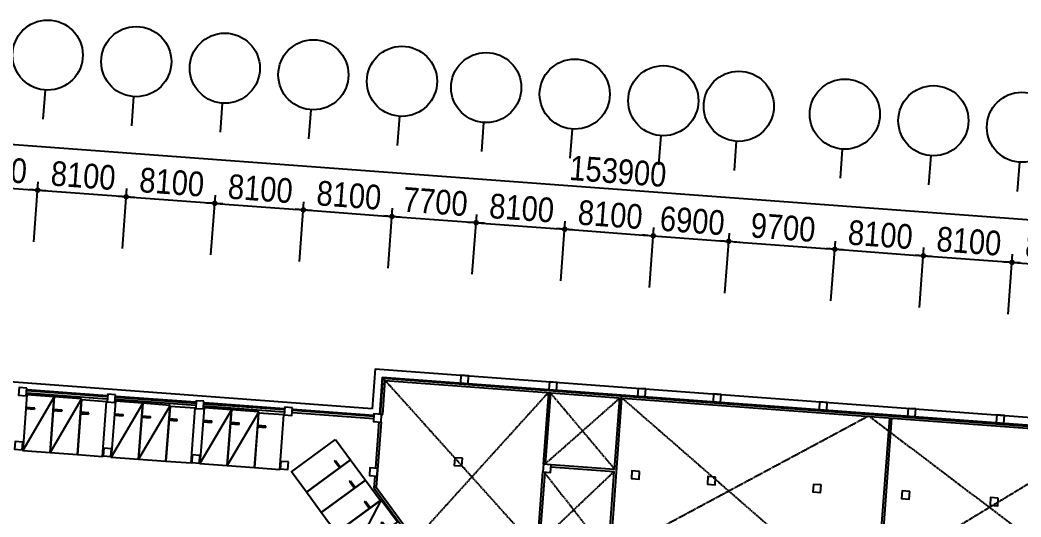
# Model space of a CAD drawing. Header units: millimetres. Extents: x 78082221 to 78451133, y -34402202 to -34172290.
# Drawn here: x 78210341 to 78301626, y -34225557 to -34180194 of the extents above; entities that cross this region are included whole.
import ezdxf

# ---------------------------------------------------------------- set-up
doc = ezdxf.new("R2010")
doc.units = ezdxf.units.MM
doc.header["$LTSCALE"] = 100
doc.header["$MEASUREMENT"] = 0
doc.header["$PDMODE"] = 1
doc.header["$PDSIZE"] = -3
doc.linetypes.add('XR-B2$0$CENTER', pattern=[2, 1.25, -0.25, 0.25, -0.25])
doc.layers.get('0').update_dxf_attribs({"color": 2, "linetype": 'CONTINUOUS'})
doc.layers.get('Defpoints').update_dxf_attribs({"color": 142, "linetype": 'CONTINUOUS'})
doc.layers.add('E-PLAN', color=115, linetype='CONTINUOUS')
doc.layers.add('Z', color=115, linetype='CONTINUOUS')
doc.styles.add('c-b2$0$맑은고딕', font='', dxfattribs={"width": 0.8})
doc.styles.add('돋움', font='', dxfattribs={"width": 0.9})
doc.styles.get('c-b2$0$맑은고딕').set_extended_font_data('Malgun Gothic')
doc.styles.get('돋움').set_extended_font_data('Dotum')
doc.dimstyles.new('c-b2$0$std_style', dxfattribs={"dimscale": 500, "dimtxt": 3, "dimasz": 1, "dimexe": 1.5, "dimexo": 2, "dimgap": 1, "dimtad": 1, "dimtoh": 1, "dimdec": 0, "dimzin": 0, "dimdsep": 46, "dimtxsty": 'c-b2$0$맑은고딕', "dimblk": 'c-b2$0$01420DDOT01', "dimcen": 2.5, "dimdle": 8, "dimclrd": 256, "dimclre": 256, "dimclrt": 256, "dimadec": 0, "dimazin": 0, "dimtfac": 1, "dimtdec": 0, "dimtix": 1, "dimtmove": 2, "dimatfit": 3, "dimldrblk": 'c-b2$0$_ClosedBlank', "dimfxl": 1, "dimtolj": 1, "dimtzin": 0, "dimlwd": -1, "dimlwe": -1, "dimarcsym": 0})

# ---------------------------------------------------------------- blocks, each defined once
blk = doc.blocks.new('XR-B2$0$XR-지하3층$0$일반형 주차')
at = {"layer": 'E-PLAN'}
for p, q in [((750, 3865), (0, 3865)), ((0, 3735), (750, 3735)), ((750, 3735), (750, 3865))]:
    blk.add_line(p, q, dxfattribs=at)
blk.add_lwpolyline([(2300, 5000), (0, 5000), (0, 0), (2300, 0)], close=True, dxfattribs=at)
for centre in [(238, 3800), (563, 3800)]:
    blk.add_circle(centre, 17.5, dxfattribs=at)
blk = doc.blocks.new('XR-B2$0$XR-지하3층$0$확장형 주차')
at = {"layer": 'E-PLAN'}
for p, q in [((0, 3965), (800, 3965)), ((0, 3835), (800, 3835)), ((800, 3835), (800, 3965))]:
    blk.add_line(p, q, dxfattribs=at)
blk.add_lwpolyline([(2500, 5100), (0, 5100), (0, 0), (2500, 0)], close=True, dxfattribs=at)
blk.add_lwpolyline([(2500, 5100), (0, 0)], dxfattribs=at)
for centre in [(238, 3900), (613, 3900)]:
    blk.add_circle(centre, 17.5, dxfattribs=at)
blk = doc.blocks.new('c-b2$0$01420DDOT01')
blk.add_line((-1.5, 0), (1.5, 0))
at = {"const_width": 0.5}
blk.add_lwpolyline([(-0.25, 0, 1), (0.25, 0, 1)], format="xyb", close=True, dxfattribs=at)
blk = doc.blocks.new('*D59')
at = {"layer": 'Defpoints', "color": 0, "transparency": 16777216}
for p in [(78187291, -34199640), (78341489, -34201323), (78340769, -34211023)]:
    blk.add_point(p, dxfattribs=at)
at = {"layer": 'Z', "transparency": 16777216}
for p, q in [((78187365, -34198643), (78188066, -34189192)), ((78188509, -34189977), (78340990, -34201286)), ((78340843, -34210026), (78341544, -34200575))]:
    blk.add_line(p, q, dxfattribs=at)
at = {"layer": 'Z', "transparency": 16777216, "xscale": 500, "yscale": 500, "zscale": 500}
for p, rotation in [((78188010, -34189940), 175.7582556764311), ((78341489, -34201323), 355.7582556764311)]:
    blk.add_blockref('c-b2$0$01420DDOT01', p, dxfattribs=dict(at, rotation=rotation))
at = {"layer": 'Z', "transparency": 16777216, "insert": (78264870, -34194009), "char_height": 2250, "attachment_point": 5, "rotation": 355.75826, "style": '돋움'}
blk.add_mtext('\\A1;153900', dxfattribs=at)
blk = doc.blocks.new('c-b2$0$_ClosedBlank')
at = {"color": 0, "linetype": 'ByBlock', "lineweight": -2}
for p, q in [((-1, 0.17), (0, 0)), ((-1, 0.17), (-1, -0.17)), ((0, 0), (-1, -0.17))]:
    blk.add_line(p, q, dxfattribs=at)
blk = doc.blocks.new('*D61')
at = {"layer": 'Defpoints', "color": 0, "transparency": 16777216}
for p in [(78211948, -34195726), (78203446, -34200838), (78211524, -34201437)]:
    blk.add_point(p, dxfattribs=at)
at = {"layer": 'Z', "transparency": 16777216}
for p, q in [((78203520, -34199841), (78203925, -34194379)), ((78204368, -34195164), (78211449, -34195689)), ((78211598, -34200440), (78212003, -34194978))]:
    blk.add_line(p, q, dxfattribs=at)
at = {"layer": 'Z', "transparency": 16777216, "xscale": 500, "yscale": 500, "zscale": 500}
for p, rotation in [((78203870, -34195127), 175.7582556764376), ((78211948, -34195726), 355.7582556764376)]:
    blk.add_blockref('c-b2$0$01420DDOT01', p, dxfattribs=dict(at, rotation=rotation))
at = {"layer": 'Z', "transparency": 16777216, "insert": (78208029, -34193805), "char_height": 2250, "attachment_point": 5, "rotation": 355.75826, "style": '돋움'}
blk.add_mtext('\\A1;8100', dxfattribs=at)
blk = doc.blocks.new('*D62')
at = {"layer": 'Defpoints', "color": 0, "transparency": 16777216}
for p in [(78220025, -34196325), (78211524, -34201437), (78219602, -34202037)]:
    blk.add_point(p, dxfattribs=at)
at = {"layer": 'Z', "transparency": 16777216}
for p, q in [((78211598, -34200440), (78212003, -34194978)), ((78219676, -34201039), (78220081, -34195578)), ((78212446, -34195763), (78219527, -34196288))]:
    blk.add_line(p, q, dxfattribs=at)
at = {"layer": 'Z', "transparency": 16777216, "xscale": 500, "yscale": 500, "zscale": 500}
for p, rotation in [((78211948, -34195726), 175.7582556764278), ((78220025, -34196325), 355.7582556764278)]:
    blk.add_blockref('c-b2$0$01420DDOT01', p, dxfattribs=dict(at, rotation=rotation))
at = {"layer": 'Z', "transparency": 16777216, "insert": (78216107, -34194404), "char_height": 2250, "attachment_point": 5, "rotation": 355.75826, "style": '돋움'}
blk.add_mtext('\\A1;8100', dxfattribs=at)
blk = doc.blocks.new('*D63')
at = {"layer": 'Defpoints', "color": 0, "transparency": 16777216}
for p in [(78228103, -34196925), (78219602, -34202037), (78227680, -34202636)]:
    blk.add_point(p, dxfattribs=at)
at = {"layer": 'Z', "transparency": 16777216}
for p, q in [((78219676, -34201039), (78220081, -34195578)), ((78220524, -34196362), (78227605, -34196888)), ((78227754, -34201638), (78228159, -34196177))]:
    blk.add_line(p, q, dxfattribs=at)
at = {"layer": 'Z', "transparency": 16777216, "xscale": 500, "yscale": 500, "zscale": 500}
for p, rotation in [((78220025, -34196325), 175.7582556764356), ((78228103, -34196925), 355.7582556764355)]:
    blk.add_blockref('c-b2$0$01420DDOT01', p, dxfattribs=dict(at, rotation=rotation))
at = {"layer": 'Z', "transparency": 16777216, "insert": (78224185, -34195003), "char_height": 2250, "attachment_point": 5, "rotation": 355.75826, "style": '돋움'}
blk.add_mtext('\\A1;8100', dxfattribs=at)
blk = doc.blocks.new('*D64')
at = {"layer": 'Defpoints', "color": 0, "transparency": 16777216}
for p in [(78236181, -34197524), (78227680, -34202636), (78235758, -34203235)]:
    blk.add_point(p, dxfattribs=at)
at = {"layer": 'Z', "transparency": 16777216}
for p, q in [((78227754, -34201638), (78228159, -34196177)), ((78228602, -34196962), (78235682, -34197487)), ((78235831, -34202238), (78236237, -34196776))]:
    blk.add_line(p, q, dxfattribs=at)
at = {"layer": 'Z', "transparency": 16777216, "xscale": 500, "yscale": 500, "zscale": 500}
for p, rotation in [((78228103, -34196925), 175.7582556764531), ((78236181, -34197524), 355.7582556764532)]:
    blk.add_blockref('c-b2$0$01420DDOT01', p, dxfattribs=dict(at, rotation=rotation))
at = {"layer": 'Z', "transparency": 16777216, "insert": (78232263, -34195602), "char_height": 2250, "attachment_point": 5, "rotation": 355.75826, "style": '돋움'}
blk.add_mtext('\\A1;8100', dxfattribs=at)
blk = doc.blocks.new('*D65')
at = {"layer": 'Defpoints', "color": 0, "transparency": 16777216}
for p in [(78244259, -34198123), (78235758, -34203235), (78243835, -34203834)]:
    blk.add_point(p, dxfattribs=at)
at = {"layer": 'Z', "transparency": 16777216}
for p, q in [((78235831, -34202238), (78236237, -34196776)), ((78243909, -34202837), (78244314, -34197375)), ((78236680, -34197561), (78243760, -34198086))]:
    blk.add_line(p, q, dxfattribs=at)
at = {"layer": 'Z', "transparency": 16777216, "xscale": 500, "yscale": 500, "zscale": 500}
for p, rotation in [((78236181, -34197524), 175.7582556764376), ((78244259, -34198123), 355.7582556764376)]:
    blk.add_blockref('c-b2$0$01420DDOT01', p, dxfattribs=dict(at, rotation=rotation))
at = {"layer": 'Z', "transparency": 16777216, "insert": (78240340, -34196201), "char_height": 2250, "attachment_point": 5, "rotation": 355.75826, "style": '돋움'}
blk.add_mtext('\\A1;8100', dxfattribs=at)
blk = doc.blocks.new('*D66')
at = {"layer": 'Defpoints', "color": 0, "transparency": 16777216}
for p in [(78251938, -34198692), (78243835, -34203834), (78251514, -34204403)]:
    blk.add_point(p, dxfattribs=at)
at = {"layer": 'Z', "transparency": 16777216}
for p, q in [((78243909, -34202837), (78244314, -34197375)), ((78244758, -34198160), (78251439, -34198655)), ((78251588, -34203406), (78251993, -34197944))]:
    blk.add_line(p, q, dxfattribs=at)
at = {"layer": 'Z', "transparency": 16777216, "xscale": 500, "yscale": 500, "zscale": 500}
for p, rotation in [((78244259, -34198123), 175.7582556764275), ((78251938, -34198692), 355.7582556764275)]:
    blk.add_blockref('c-b2$0$01420DDOT01', p, dxfattribs=dict(at, rotation=rotation))
at = {"layer": 'Z', "transparency": 16777216, "insert": (78248219, -34196785), "char_height": 2250, "attachment_point": 5, "rotation": 355.75826, "style": '돋움'}
blk.add_mtext('\\A1;7700', dxfattribs=at)
blk = doc.blocks.new('*D67')
at = {"layer": 'Defpoints', "color": 0, "transparency": 16777216}
for p in [(78260016, -34199291), (78251514, -34204403), (78259592, -34205003)]:
    blk.add_point(p, dxfattribs=at)
at = {"layer": 'Z', "transparency": 16777216}
for p, q in [((78251588, -34203406), (78251993, -34197944)), ((78252436, -34198729), (78259517, -34199254)), ((78259666, -34204005), (78260071, -34198543))]:
    blk.add_line(p, q, dxfattribs=at)
at = {"layer": 'Z', "transparency": 16777216, "xscale": 500, "yscale": 500, "zscale": 500}
for p, rotation in [((78251938, -34198692), 175.7582556764124), ((78260016, -34199291), 355.7582556764124)]:
    blk.add_blockref('c-b2$0$01420DDOT01', p, dxfattribs=dict(at, rotation=rotation))
at = {"layer": 'Z', "transparency": 16777216, "insert": (78256097, -34197370), "char_height": 2250, "attachment_point": 5, "rotation": 355.75826, "style": '돋움'}
blk.add_mtext('\\A1;8100', dxfattribs=at)
blk = doc.blocks.new('*D68')
at = {"layer": 'Defpoints', "color": 0, "transparency": 16777216}
for p in [(78268093, -34199891), (78259592, -34205003), (78267670, -34205602)]:
    blk.add_point(p, dxfattribs=at)
at = {"layer": 'Z', "transparency": 16777216}
for p, q in [((78259666, -34204005), (78260071, -34198543)), ((78267744, -34204604), (78268149, -34199143)), ((78260514, -34199328), (78267595, -34199854))]:
    blk.add_line(p, q, dxfattribs=at)
at = {"layer": 'Z', "transparency": 16777216, "xscale": 500, "yscale": 500, "zscale": 500}
for p, rotation in [((78260016, -34199291), 175.7582556764087), ((78268093, -34199891), 355.7582556764087)]:
    blk.add_blockref('c-b2$0$01420DDOT01', p, dxfattribs=dict(at, rotation=rotation))
at = {"layer": 'Z', "transparency": 16777216, "insert": (78264175, -34197969), "char_height": 2250, "attachment_point": 5, "rotation": 355.75826, "style": '돋움'}
blk.add_mtext('\\A1;8100', dxfattribs=at)
blk = doc.blocks.new('*D69')
at = {"layer": 'Defpoints', "color": 0, "transparency": 16777216}
for p in [(78274975, -34200401), (78267670, -34205602), (78274551, -34206112)]:
    blk.add_point(p, dxfattribs=at)
at = {"layer": 'Z', "transparency": 16777216}
for p, q in [((78267744, -34204604), (78268149, -34199143)), ((78267595, -34199854), (78267096, -34199817)), ((78268093, -34199891), (78274975, -34200401)), ((78274625, -34205115), (78275030, -34199653)), ((78275474, -34200438), (78275972, -34200475))]:
    blk.add_line(p, q, dxfattribs=at)
at = {"layer": 'Z', "transparency": 16777216, "xscale": 500, "yscale": 500, "zscale": 500}
for p, rotation in [((78268093, -34199891), 355.7582556764228), ((78274975, -34200401), 175.7582556764229)]:
    blk.add_blockref('c-b2$0$01420DDOT01', p, dxfattribs=dict(at, rotation=rotation))
at = {"layer": 'Z', "transparency": 16777216, "insert": (78271655, -34198524), "char_height": 2250, "attachment_point": 5, "rotation": 355.75826, "style": '돋움'}
blk.add_mtext('\\A1;6900', dxfattribs=at)
blk = doc.blocks.new('*D70')
at = {"layer": 'Defpoints', "color": 0, "transparency": 16777216}
for p in [(78284648, -34201118), (78274551, -34206112), (78284224, -34206829)]:
    blk.add_point(p, dxfattribs=at)
at = {"layer": 'Z', "transparency": 16777216}
for p, q in [((78274625, -34205115), (78275030, -34199653)), ((78275474, -34200438), (78284149, -34201081)), ((78284298, -34205832), (78284703, -34200370))]:
    blk.add_line(p, q, dxfattribs=at)
at = {"layer": 'Z', "transparency": 16777216, "xscale": 500, "yscale": 500, "zscale": 500}
for p, rotation in [((78274975, -34200401), 175.7582556764507), ((78284648, -34201118), 355.7582556764507)]:
    blk.add_blockref('c-b2$0$01420DDOT01', p, dxfattribs=dict(at, rotation=rotation))
at = {"layer": 'Z', "transparency": 16777216, "insert": (78279932, -34199138), "char_height": 2250, "attachment_point": 5, "rotation": 355.75826, "style": '돋움'}
blk.add_mtext('\\A1;9700', dxfattribs=at)
blk = doc.blocks.new('*D71')
at = {"layer": 'Defpoints', "color": 0, "transparency": 16777216}
for p in [(78292726, -34201717), (78284224, -34206829), (78292302, -34207429)]:
    blk.add_point(p, dxfattribs=at)
at = {"layer": 'Z', "transparency": 16777216}
for p, q in [((78284298, -34205832), (78284703, -34200370)), ((78292376, -34206431), (78292781, -34200970)), ((78285147, -34201155), (78292227, -34201681))]:
    blk.add_line(p, q, dxfattribs=at)
at = {"layer": 'Z', "transparency": 16777216, "xscale": 500, "yscale": 500, "zscale": 500}
for p, rotation in [((78284648, -34201118), 175.7582556764376), ((78292726, -34201717), 355.7582556764376)]:
    blk.add_blockref('c-b2$0$01420DDOT01', p, dxfattribs=dict(at, rotation=rotation))
at = {"layer": 'Z', "transparency": 16777216, "insert": (78288807, -34199796), "char_height": 2250, "attachment_point": 5, "rotation": 355.75826, "style": '돋움'}
blk.add_mtext('\\A1;8100', dxfattribs=at)
blk = doc.blocks.new('*D72')
at = {"layer": 'Defpoints', "color": 0, "transparency": 16777216}
for p in [(78300804, -34202317), (78292302, -34207429), (78300380, -34208028)]:
    blk.add_point(p, dxfattribs=at)
at = {"layer": 'Z', "transparency": 16777216}
for p, q in [((78292376, -34206431), (78292781, -34200970)), ((78293224, -34201754), (78300305, -34202280)), ((78300454, -34207030), (78300859, -34201569))]:
    blk.add_line(p, q, dxfattribs=at)
at = {"layer": 'Z', "transparency": 16777216, "xscale": 500, "yscale": 500, "zscale": 500}
for p, rotation in [((78292726, -34201717), 175.7582556764162), ((78300804, -34202317), 355.7582556764161)]:
    blk.add_blockref('c-b2$0$01420DDOT01', p, dxfattribs=dict(at, rotation=rotation))
at = {"layer": 'Z', "transparency": 16777216, "insert": (78296885, -34200395), "char_height": 2250, "attachment_point": 5, "rotation": 355.75826, "style": '돋움'}
blk.add_mtext('\\A1;8100', dxfattribs=at)
blk = doc.blocks.new('*D73')
at = {"layer": 'Defpoints', "color": 0, "transparency": 16777216}
for p in [(78308881, -34202916), (78300380, -34208028), (78308458, -34208627)]:
    blk.add_point(p, dxfattribs=at)
at = {"layer": 'Z', "transparency": 16777216}
for p, q in [((78300454, -34207030), (78300859, -34201569)), ((78301302, -34202354), (78308383, -34202879)), ((78308532, -34207630), (78308937, -34202168))]:
    blk.add_line(p, q, dxfattribs=at)
at = {"layer": 'Z', "transparency": 16777216, "xscale": 500, "yscale": 500, "zscale": 500}
for p, rotation in [((78300804, -34202317), 175.7582556764297), ((78308881, -34202916), 355.7582556764297)]:
    blk.add_blockref('c-b2$0$01420DDOT01', p, dxfattribs=dict(at, rotation=rotation))
at = {"layer": 'Z', "transparency": 16777216, "insert": (78304963, -34200994), "char_height": 2250, "attachment_point": 5, "rotation": 355.75826, "style": '돋움'}
blk.add_mtext('\\A1;8100', dxfattribs=at)

msp = doc.modelspace()

# ---------------------------------------------------------------- linework, layer by layer
at = {"layer": 'Z'}
for p, q in [((78212625.7, -34186584.9), (78212428.4, -34189244.3)), ((78220703.5, -34187184), (78220506.3, -34189843.4)), ((78228781.3, -34187783.2), (78228584.1, -34190442.5)), ((78236859.1, -34188382.3), (78236661.9, -34191041.6)), ((78244936.9, -34188981.4), (78244739.7, -34191640.7)), ((78252615.8, -34189550.9), (78252418.6, -34192210.3)), ((78260693.6, -34190150), (78260496.4, -34192809.4)), ((78268771.5, -34190749.1), (78268574.2, -34193408.5)), ((78275653, -34191259.5), (78275455.8, -34193918.9)), ((78285326, -34191977), (78285128.8, -34194636.3)), ((78293403.8, -34192576.1), (78293206.6, -34195235.4)), ((78301481.6, -34193175.2), (78301284.4, -34195834.5)), ((78242455.3, -34215680.5), (78181869.7, -34211186.9)), ((78242725.3, -34212040.5), (78242455.3, -34215680.5)), ((78242725.3, -34212040.5), (78373578.8, -34221745.7)), ((78243371.6, -34212790.3), (78243120.1, -34216181)), ((78243371.6, -34212790.3), (78373205.1, -34222419.9)), ((78218277.2, -34214488.9), (78210997.2, -34213948.9)), ((78226355, -34215088), (78219075, -34214548)), ((78234432.9, -34215687.1), (78227152.9, -34215147.2)), ((78242610.4, -34216293.6), (78235230.7, -34215746.3)), ((78242826.3, -34222847.1), (78242621.3, -34222905.8))]:
    msp.add_line(p, q, dxfattribs=at)
at = {"layer": 'Z', "ltscale": 0.5}
for p, q in [((78243219.8, -34216188.4), (78243463.9, -34212897.5)), ((78243463.9, -34212897.5), (78373151.7, -34222516.3)), ((78243419.3, -34216203.2), (78243648.6, -34213111.7)), ((78243648.6, -34213111.7), (78373045, -34222708.9)), ((78218255, -34214788), (78210975, -34214248.1)), ((78218269.8, -34214588.6), (78210989.8, -34214048.6)), ((78226347.6, -34215187.7), (78219067.6, -34214647.8)), ((78258073.2, -34220749.5), (78258557.6, -34214217.5, 0)), ((78258272.6, -34220764.3), (78258757.1, -34214232.3, 0)), ((78264181.6, -34228973.9), (78265239.3, -34214713.1, 0)), ((78264555.4, -34221230.3, 0), (78265039.8, -34214698.3, 0)), ((78226332.9, -34215387.2), (78219052.8, -34214847.2)), ((78234410.7, -34215986.3), (78227130.7, -34215446.3)), ((78234425.5, -34215786.8), (78227145.5, -34215246.9)), ((78242588.2, -34216592.8), (78235208.5, -34216045.5)), ((78242603, -34216393.4), (78235223.3, -34215846)), ((78243219.8, -34216188.4), (78243419.3, -34216203.2)), ((78289620.8, -34216521.4), (78288378.2, -34233275.4)), ((78289820.3, -34216536.2), (78288766.3, -34230747.2)), ((78243068.3, -34216879.1), (78242756.9, -34221077.6)), ((78243267.8, -34216893.9), (78242826.3, -34222847.1)), ((78264540.6, -34221429.8), (78258756.5, -34221000.8)), ((78264555.4, -34221230.3, 0), (78258771.2, -34220801.3)), ((78242697.8, -34221875.4), (78242621.3, -34222905.8)), ((78257536.9, -34227979.7), (78258021.4, -34221447.6)), ((78257736.4, -34227994.5), (78258220.8, -34221462.4)), ((78263982.1, -34228959.1), (78264540.6, -34221429.8)), ((78242621.3, -34222905.8), (78250589.3, -34233774)), ((78242826.3, -34222847.1), (78246348.4, -34227651.2))]:
    msp.add_line(p, q, dxfattribs=at)
at = {"layer": 'Z', "linetype": 'XR-B2$0$CENTER', "ltscale": 0.5}
for p, q in [((78243556.3, -34213004.6), (78257450.1, -34228474.6)), ((78246348.4, -34227651.2), (78258507.8, -34214213.8)), ((78258226.5, -34220710.8, 0), (78265039.8, -34214698.3, 0)), ((78258707.2, -34214228.6), (78264559.1, -34221180.5)), ((78265147, -34214605.9, 0), (78286385.2, -34233127.6)), ((78264181.6, -34228973.9), (78287627.8, -34216373.6)), ((78287827.2, -34216388.4), (78308713, -34232226.6)), ((78309767, -34218015.6), (78288766.3, -34230747.2)), ((78257693.9, -34227891.1, 0), (78264544.3, -34221379.9, 0)), ((78258167.3, -34221508.6, 0), (78263982.1, -34228959.1))]:
    msp.add_line(p, q, dxfattribs=at)
at = {"layer": 'Z', "ltscale": 0.5}
for points in [[(78251251.9, -34212672.9), (78250553.8, -34212621.1), (78250502, -34213319.2), (78251200.1, -34213371)], [(78210958.5, -34213795.6), (78210260.4, -34213743.9), (78210208.6, -34214441.9), (78210906.7, -34214493.7)], [(78259329.7, -34213272), (78258631.6, -34213220.2), (78258579.8, -34213918.3), (78259277.9, -34213970.1)], [(78267407.5, -34213871.1), (78266709.4, -34213819.4), (78266657.6, -34214517.4), (78267355.7, -34214569.2)], [(78219036.3, -34214394.7), (78218338.2, -34214343), (78218286.4, -34215041.1), (78218984.5, -34215092.8)], [(78274289.1, -34214381.5), (78273591, -34214329.7), (78273539.2, -34215027.8), (78274237.3, -34215079.6)], [(78227114.1, -34214993.9), (78226416, -34214942.1), (78226364.2, -34215640.2), (78227062.3, -34215692)], [(78235191.9, -34215593), (78234493.8, -34215541.2), (78234442, -34216239.3), (78235140.1, -34216291.1)], [(78283962, -34215099), (78283263.9, -34215047.2), (78283212.2, -34215745.3), (78283910.3, -34215797)], [(78292039.8, -34215698.1), (78291341.8, -34215646.3), (78291290, -34216344.4), (78291988.1, -34216396.2)], [(78243319.6, -34216195.8), (78242621.5, -34216144), (78242569.7, -34216842.1), (78243267.8, -34216893.9)], [(78300117.7, -34216297.2), (78299419.6, -34216245.4), (78299367.8, -34216943.5), (78300065.9, -34216995.3)], [(78210592.3, -34218732.1), (78209894.2, -34218680.3), (78209842.5, -34219378.4), (78210540.6, -34219430.2)], [(78218670.1, -34219331.2), (78217972.1, -34219279.4), (78217920.3, -34219977.5), (78218618.4, -34220029.3)], [(78226748, -34219930.3), (78226049.9, -34219878.5), (78225998.1, -34220576.6), (78226696.2, -34220628.4)], [(78250693.4, -34220202.2), (78249995.4, -34220150.4), (78249943.6, -34220848.5), (78250641.7, -34220900.3)], [(78234825.8, -34220529.4), (78234127.7, -34220477.7), (78234075.9, -34221175.7), (78234774, -34221227.5)], [(78242953.4, -34221132.3), (78242255.4, -34221080.5), (78242203.6, -34221778.6), (78242901.7, -34221830.3)], [(78258771.2, -34220801.3), (78258073.2, -34220749.5), (78258021.4, -34221447.6), (78258719.5, -34221499.4)], [(78266849.1, -34221400.4), (78266151, -34221348.7), (78266099.2, -34222046.8), (78266797.3, -34222098.5)], [(78273780, -34221914.5), (78273081.9, -34221862.7), (78273030.2, -34222560.8), (78273728.2, -34222612.6)], [(78283403.6, -34222628.3), (78282705.5, -34222576.5), (78282653.7, -34223274.6), (78283351.8, -34223326.4)], [(78291481.4, -34223227.4), (78290783.3, -34223175.6), (78290731.5, -34223873.7), (78291429.6, -34223925.5)], [(78299559.2, -34223826.5), (78298861.1, -34223774.7), (78298809.4, -34224472.8), (78299507.4, -34224524.6)]]:
    msp.add_lwpolyline(points, close=True, dxfattribs=at)
at = {"layer": 'Z'}
for centre in [(78212862.4, -34183393.7), (78220940.2, -34183992.8), (78229018, -34184591.9), (78237095.8, -34185191), (78245173.6, -34185790.1), (78252852.5, -34186359.7), (78260930.3, -34186958.8), (78269008.1, -34187557.9), (78275889.7, -34188068.3), (78285562.7, -34188785.7), (78293640.5, -34189384.8), (78301718.3, -34189984)]:
    msp.add_circle(centre, 3200, dxfattribs=at)

# ---------------------------------------------------------------- block references
for name, p, rotation in [('XR-B2$0$XR-지하3층$0$확장형 주차', (78210586.7, -34219483.7), 355.7582051891664), ('XR-B2$0$XR-지하3층$0$확장형 주차', (78213079.9, -34219668.6), 355.7582051891664), ('XR-B2$0$XR-지하3층$0$일반형 주차', (78215573, -34219853.5), 355.7582047634489), ('XR-B2$0$XR-지하3층$0$확장형 주차', (78218664.5, -34220082.8), 355.7582051891664), ('XR-B2$0$XR-지하3층$0$확장형 주차', (78221157.7, -34220267.7), 355.7582051891664), ('XR-B2$0$XR-지하3층$0$일반형 주차', (78223650.8, -34220452.7), 355.7582047634489), ('XR-B2$0$XR-지하3층$0$확장형 주차', (78226742.3, -34220682), 355.7582051891664), ('XR-B2$0$XR-지하3층$0$확장형 주차', (78229235.5, -34220866.9), 355.7582051891664), ('XR-B2$0$XR-지하3층$0$일반형 주차', (78231728.6, -34221051.8), 355.7582047634489)]:
    msp.add_blockref(name, p, dxfattribs=dict(at, rotation=rotation))
at = {"layer": 'Z', "xscale": -1, "rotation": 306.2469342978895}
for name, p in [('XR-B2$0$XR-지하3층$0$일반형 주차', (78236453, -34223285.4, 0)), ('XR-B2$0$XR-지하3층$0$일반형 주차', (78237812.9, -34225140.3, 0)), ('XR-B2$0$XR-지하3층$0$일반형 주차', (78239172.8, -34226995.2, 0)), ('XR-B2$0$XR-지하3층$0$확장형 주차', (78240651, -34229011.4, 0))]:
    msp.add_blockref(name, p, dxfattribs=at)

# ---------------------------------------------------------------- dimensions: what is measured, and where the dimension line sits
at = {"layer": 'Z'}
for base, p1, p2, picture, middle in [((78341488.5, -34201323.1), (78187290.7, -34199640.1, 0), (78340769.1, -34211023.3), '*D59', (78264869.6, -34194009.5)), ((78211947.7, -34195726.3), (78203446.3, -34200838.3, 0), (78211524.1, -34201437.4, 0), '*D61', (78208029.1, -34193804.7)), ((78220025.5, -34196325.5), (78211524.1, -34201437.4, 0), (78219601.9, -34202036.6, 0), '*D62', (78216106.9, -34194403.8)), ((78228103.3, -34196924.6), (78219601.9, -34202036.6, 0), (78227679.7, -34202635.7, 0), '*D63', (78224184.7, -34195002.9)), ((78236181.1, -34197523.7), (78227679.7, -34202635.7, 0), (78235757.5, -34203234.8, 0), '*D64', (78232262.5, -34195602.1)), ((78244258.9, -34198122.8), (78235757.5, -34203234.8, 0), (78243835.3, -34203833.9, 0), '*D65', (78240340.3, -34196201.2)), ((78251937.8, -34198692.3), (78243835.3, -34203833.9, 0), (78251514.2, -34204403.4), '*D66', (78248218.7, -34196785.5)), ((78260015.6, -34199291.4), (78251514.2, -34204403.4), (78259592.1, -34205002.5), '*D67', (78256097, -34197369.8)), ((78268093.5, -34199890.6), (78259592.1, -34205002.5), (78267669.9, -34205601.7), '*D68', (78264174.9, -34197968.9)), ((78274975, -34200400.9), (78267669.9, -34205601.7), (78274551.4, -34206112), '*D69', (78271654.5, -34198523.7)), ((78284648, -34201118.4), (78274551.4, -34206112), (78284224.4, -34206829.5, 0), '*D70', (78279931.8, -34199137.6)), ((78292725.8, -34201717.5), (78284224.4, -34206829.5, 0), (78292302.2, -34207428.6, 0), '*D71', (78288807.2, -34199795.9)), ((78300803.6, -34202316.6), (78292302.2, -34207428.6, 0), (78300380, -34208027.7, 0), '*D72', (78296885, -34200395)), ((78308881.4, -34202915.7), (78300380, -34208027.7, 0), (78308457.8, -34208626.8, 0), '*D73', (78304962.8, -34200994.1))]:
    dim = msp.add_linear_dim(base=base, p1=p1, p2=p2, angle=355.758256, dimstyle='c-b2$0$std_style', override={"dimtxt": 4.5, "dimtxsty": '돋움'}, dxfattribs=at)
    dim.commit()
    dim.dimension.update_dxf_attribs({"geometry": picture, "text_midpoint": middle})

doc.saveas('drawing.dxf')
